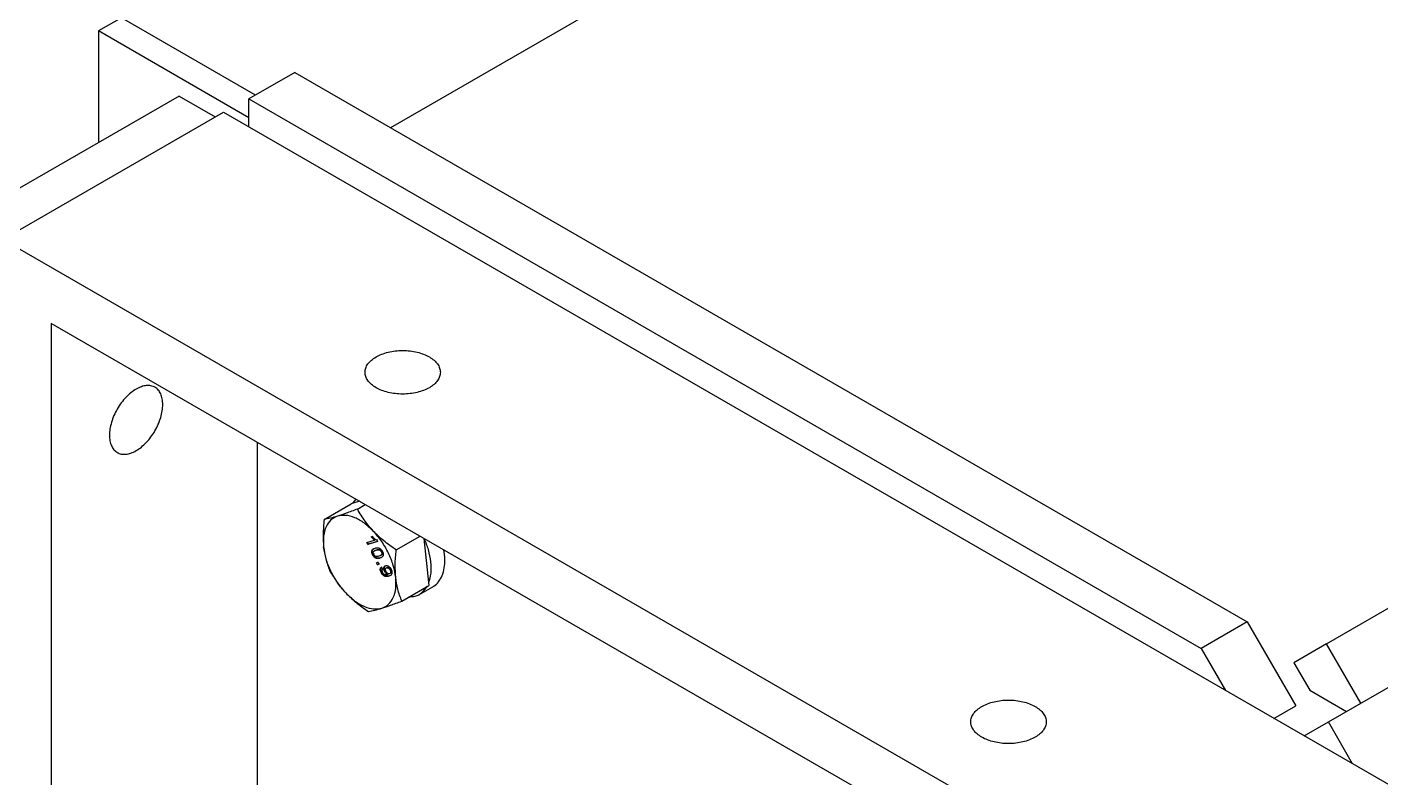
# Model space of a CAD drawing. Header units: millimetres. Extents: x 861 to 27901, y 673 to 17923.
# Drawn here: x 22755.6 to 23068.8, y 8249.1 to 8422.9 of the extents above; entities that cross this region are included whole.
import ezdxf

# ---------------------------------------------------------------- set-up
doc = ezdxf.new("R2010")
doc.units = ezdxf.units.MM
doc.header["$LTSCALE"] = 33.3
doc.layers.add('STRUC', color=4, linetype='Continuous')

msp = doc.modelspace()

# ---------------------------------------------------------------- linework, layer by layer
at = {"color": 7, "linetype": 'Continuous', "lineweight": 25}
for p, q in [((22839.75, 8399.67), (23631.31, 8856.63)), ((23056.69, 8262.11), (23880.82, 8737.87)), ((22817.6, 8412.46), (22806.92, 8406.29)), ((22817.6, 8412.46), (23037.93, 8285.26)), ((22806.92, 8399.82), (22806.92, 8406.29)), ((22806.92, 8406.29), (23027.25, 8279.1)), ((22750.02, 8373.77), (22801.04, 8403.22)), ((22801.04, 8403.22), (23199.09, 8173.43)), ((23056.25, 8280.16), (23252.47, 8393.44)), ((23170.5, 8131.03), (22750.02, 8373.77)), ((23148.07, 8131.03), (22761.23, 8354.34)), ((22761.23, 8354.34), (22761.23, 8095.38)), ((22808.89, 8326.83), (22808.89, 8122.89)), ((22832.54, 8313.18), (22830.61, 8312.58)), ((22831.01, 8312.7), (22831.74, 8313.64)), ((22824.35, 8308.97), (22830.61, 8312.58)), ((22832.05, 8311.36), (22833.87, 8312.41)), ((22834.22, 8303.62), (22836, 8304.18)), ((22834.22, 8303.62), (22834.36, 8303.7)), ((22834.45, 8303.15), (22834.22, 8303.62)), ((22834.59, 8303.24), (22834.36, 8303.7)), ((22836.73, 8303.87), (22834.45, 8303.15)), ((22836.69, 8303.89), (22834.59, 8303.24)), ((22835.26, 8304.91), (22835.53, 8305)), ((22835.26, 8304.91), (22835.4, 8304.99)), ((22836, 8304.18), (22835.26, 8304.91)), ((22836.14, 8304.26), (22835.4, 8304.99)), ((22835.53, 8305), (22835.67, 8305.08)), ((22836, 8304.18), (22836.14, 8304.26)), ((22836.72, 8304.25), (22836.58, 8304.17)), ((22836.58, 8304.17), (22836.73, 8303.87)), ((22836.73, 8303.87), (22836.87, 8303.95)), ((22841.02, 8301.91), (22846.55, 8305.09)), ((22847.39, 8304.53), (22848.56, 8293.66)), ((22834.45, 8303.15), (22834.59, 8303.24)), ((22835.37, 8301.69), (22835.51, 8301.77)), ((22835.68, 8300.89), (22835.54, 8300.81)), ((22835.95, 8300.97), (22835.81, 8300.89)), ((22836.16, 8301.81), (22836.02, 8301.73)), ((22836.14, 8302.34), (22836.28, 8302.42)), ((22836.18, 8301.79), (22836.5, 8301.95)), ((22836.5, 8301.95), (22836.36, 8301.87)), ((22837.2, 8301.89), (22837.34, 8301.97)), ((22837.38, 8300.6), (22837.52, 8300.68)), ((22837.73, 8301.53), (22837.59, 8301.45)), ((22837.85, 8301.53), (22837.99, 8301.61)), ((22836.47, 8298.94), (22836.77, 8299.04)), ((22836.47, 8298.94), (22836.61, 8299.02)), ((22836.7, 8298.48), (22836.47, 8298.94)), ((22836.99, 8298.57), (22836.7, 8298.48)), ((22836.7, 8298.48), (22836.84, 8298.56)), ((22836.77, 8299.04), (22836.91, 8299.12)), ((22836.77, 8299.04), (22836.99, 8298.57)), ((22836.98, 8298.6), (22836.84, 8298.56)), ((22837.13, 8298.65), (22836.99, 8298.57)), ((22837.61, 8297.9), (22837.76, 8297.98)), ((22837.61, 8297.9), (22837.87, 8297.44)), ((22837.87, 8297.44), (22838.01, 8297.52)), ((22838.56, 8298.25), (22838.7, 8298.33)), ((22838.61, 8297.66), (22838.6, 8297.66)), ((22838.91, 8297.86), (22838.77, 8297.78)), ((22839.77, 8297.29), (22839.63, 8297.21)), ((22839.86, 8297.37), (22840, 8297.45)), ((22837.52, 8296.71), (22837.66, 8296.79)), ((22837.79, 8296.77), (22837.93, 8296.85)), ((22838.33, 8296.98), (22838.47, 8297.07)), ((22838.66, 8296.92), (22838.8, 8297.01)), ((22838.97, 8296.22), (22839.11, 8296.3)), ((22838.97, 8296.22), (22839.03, 8296.24)), ((22839.03, 8296.24), (22839.17, 8296.32)), ((22839.11, 8296.3), (22839.17, 8296.32)), ((22839.61, 8296.46), (22839.47, 8296.38)), ((22839.65, 8296.5), (22839.79, 8296.58)), ((22842.31, 8290.05), (22848.56, 8293.66)), ((22846.28, 8291.53), (22849.5, 8293.38)), ((23037.93, 8285.26), (23027.25, 8279.1)), ((23037.93, 8285.26), (23049.15, 8265.84)), ((23027.25, 8279.1), (23032.86, 8269.39)), ((23056.25, 8280.16), (23048.7, 8275.8)), ((23064.18, 8266.43), (23056.25, 8280.16)), ((23048.7, 8275.8), (23052.36, 8269.46)), ((23052.36, 8269.46), (23060.89, 8264.53)), ((23044.07, 8262.91), (23049.15, 8265.84)), ((23051.08, 8258.87), (23056.69, 8262.11)), ((23062.29, 8252.4), (23056.69, 8262.11))]:
    msp.add_line(p, q, dxfattribs=at)
for points in [[(22848.69, 8339.46), (22849.07, 8339.7), (22849.83, 8340.2), (22850.63, 8341.08), (22851.13, 8342.03), (22851.3, 8343.02), (22851.13, 8344.01), (22850.63, 8344.96), (22849.82, 8345.83), (22848.73, 8346.6), (22847.4, 8347.23), (22845.88, 8347.7), (22844.24, 8347.99), (22842.52, 8348.09), (22840.81, 8347.99), (22839.17, 8347.7), (22837.65, 8347.23), (22836.32, 8346.6), (22835.23, 8345.83), (22834.41, 8344.96), (22833.92, 8344.01), (22833.75, 8343.02), (22833.92, 8342.03), (22834.41, 8341.08), (22835.23, 8340.2), (22836.32, 8339.44), (22837.65, 8338.81), (22839.17, 8338.34), (22840.81, 8338.05), (22842.52, 8337.95), (22844.24, 8338.05), (22845.88, 8338.34), (22847.41, 8338.8), (22848.26, 8339.24), (22848.69, 8339.46)], [(22774.69, 8328.45), (22774.71, 8328.93), (22774.76, 8329.88), (22775.12, 8331.44), (22775.69, 8333.01), (22776.47, 8334.54), (22777.41, 8335.98), (22778.48, 8337.26), (22779.64, 8338.34), (22780.85, 8339.17), (22782.07, 8339.74), (22783.23, 8340), (22784.3, 8339.96), (22785.24, 8339.61), (22786.02, 8338.97), (22786.59, 8338.06), (22786.94, 8336.92), (22787.06, 8335.59), (22786.94, 8334.12), (22786.59, 8332.57), (22786.02, 8331), (22785.24, 8329.47), (22784.3, 8328.04), (22783.23, 8326.76), (22782.07, 8325.68), (22780.85, 8324.84), (22779.64, 8324.28), (22778.48, 8324.01), (22777.41, 8324.06), (22776.47, 8324.41), (22775.69, 8325.05), (22775.12, 8325.96), (22774.76, 8327.09), (22774.71, 8327.99), (22774.69, 8328.45)], [(22827.45, 8309.73), (22826.9, 8309.48), (22825.8, 8308.98), (22824.73, 8307.35), (22824.12, 8305.23), (22824.2, 8303.48), (22824.24, 8302.61)], [(22835.78, 8306.2), (22835.08, 8306.87), (22833.68, 8308.21), (22831.46, 8309.45), (22829.3, 8310.06), (22828.06, 8309.84), (22827.45, 8309.73)], [(22840.91, 8295.55), (22840.76, 8296.47), (22840.46, 8298.3), (22839.31, 8301.17), (22837.76, 8303.92), (22836.44, 8305.44), (22835.78, 8306.2)], [(22829.37, 8291.95), (22828.71, 8292.71), (22827.4, 8294.24), (22825.85, 8296.98), (22824.7, 8299.85), (22824.39, 8301.69), (22824.24, 8302.61)], [(22837.71, 8288.42), (22838.26, 8288.67), (22839.35, 8289.17), (22840.43, 8290.8), (22841.04, 8292.93), (22840.96, 8294.67), (22840.91, 8295.55)], [(22829.37, 8291.95), (22830.07, 8291.28), (22831.47, 8289.94), (22833.7, 8288.7), (22835.86, 8288.09), (22837.09, 8288.31), (22837.71, 8288.42)], [(22988.85, 8258.55), (22989.23, 8258.79), (22989.99, 8259.29), (22990.79, 8260.17), (22991.29, 8261.12), (22991.46, 8262.11), (22991.29, 8263.1), (22990.79, 8264.05), (22989.98, 8264.92), (22988.89, 8265.69), (22987.56, 8266.32), (22986.04, 8266.79), (22984.4, 8267.08), (22982.68, 8267.17), (22980.97, 8267.08), (22979.32, 8266.79), (22977.81, 8266.32), (22976.48, 8265.69), (22975.38, 8264.92), (22974.57, 8264.05), (22974.07, 8263.1), (22973.91, 8262.11), (22974.07, 8261.12), (22974.57, 8260.17), (22975.38, 8259.29), (22976.48, 8258.52), (22977.81, 8257.89), (22979.32, 8257.43), (22980.97, 8257.14), (22982.68, 8257.04), (22984.4, 8257.14), (22986.04, 8257.43), (22987.57, 8257.89), (22988.42, 8258.33), (22988.85, 8258.55)]]:
    msp.add_open_spline(points, degree=3, dxfattribs=at)
for points, knots in [([(22827.45, 8309.73), (22826.87, 8309.56), (22825.64, 8309.2), (22824.8, 8309.05), (22824.35, 8308.97)], [0, 0, 0, 0, 0.467229, 1, 1, 1, 1]), ([(22832.05, 8311.36), (22831.15, 8311.03), (22829.47, 8310.39), (22828.09, 8309.94), (22827.45, 8309.73)], [0, 0, 0, 0, 0.532771, 1, 1, 1, 1]), ([(22835.78, 8306.2), (22835.11, 8306.97), (22833.66, 8308.61), (22832.61, 8310.41), (22832.05, 8311.36)], [0, 0, 0, 0, 0.467229, 1, 1, 1, 1]), ([(22824.35, 8308.97), (22824.24, 8307.8), (22824.03, 8305.61), (22824.18, 8303.56), (22824.24, 8302.61)], [0, 0, 0, 0, 0.532771, 1, 1, 1, 1]), ([(22835.53, 8305), (22835.7, 8304.82), (22836.03, 8304.45), (22836.4, 8304.26), (22836.58, 8304.17)], [0, 0, 0, 0, 0.500866, 1, 1, 1, 1]), ([(22841.02, 8301.91), (22840.02, 8302.6), (22838.12, 8303.91), (22836.53, 8305.47), (22835.78, 8306.2)], [0, 0, 0, 0, 0.532771, 1, 1, 1, 1]), ([(22847.47, 8304.56), (22847.81, 8303.7), (22848.54, 8301.87), (22849.05, 8299.11), (22849.11, 8296.44), (22848.7, 8295), (22848.5, 8294.28)], [0, 0, 0, 0, 0.227527, 0.485018, 0.742509, 1, 1, 1, 1]), ([(22824.24, 8302.61), (22824.38, 8301.69), (22824.67, 8299.72), (22825.3, 8298.02), (22825.63, 8297.11)], [0, 0, 0, 0, 0.467229, 1, 1, 1, 1]), ([(22835.54, 8300.81), (22835.48, 8300.96), (22835.38, 8301.2), (22835.35, 8301.46), (22835.35, 8301.6), (22835.37, 8301.66), (22835.37, 8301.69)], [0, 0, 0, 0, 0.498795, 0.749148, 0.874576, 1, 1, 1, 1]), ([(22835.37, 8301.69), (22835.41, 8301.78), (22835.48, 8301.96), (22835.74, 8302.18), (22835.98, 8302.28), (22836.14, 8302.34)], [0, 0, 0, 0, 0.249754, 0.499871, 1, 1, 1, 1]), ([(22835.68, 8300.89), (22835.62, 8301.04), (22835.52, 8301.28), (22835.48, 8301.58), (22835.5, 8301.71), (22835.51, 8301.77)], [0, 0, 0, 0, 0.499036, 0.74951, 1, 1, 1, 1]), ([(22835.51, 8301.77), (22835.55, 8301.86), (22835.62, 8302.04), (22835.75, 8302.15), (22835.82, 8302.2)], [0, 0, 0, 0, 0.499636, 1, 1, 1, 1]), ([(22837.26, 8300), (22837.13, 8299.96), (22836.87, 8299.89), (22836.49, 8299.91), (22836.17, 8300.05), (22835.92, 8300.23), (22835.7, 8300.5), (22835.6, 8300.7), (22835.54, 8300.81)], [0, 0, 0, 0, 0.250476, 0.500347, 0.625768, 0.750176, 0.87497, 1, 1, 1, 1]), ([(22837.4, 8300.08), (22837.27, 8300.04), (22837.01, 8299.97), (22836.63, 8299.99), (22836.31, 8300.13), (22836.06, 8300.31), (22835.84, 8300.58), (22835.74, 8300.78), (22835.68, 8300.89)], [0, 0, 0, 0, 0.2504715, 0.5003388, 0.6261881, 0.7501805, 0.8749718, 1, 1, 1, 1]), ([(22835.81, 8300.89), (22835.78, 8300.96), (22835.71, 8301.12), (22835.71, 8301.33), (22835.75, 8301.5), (22835.95, 8301.73), (22836.18, 8301.81), (22836.36, 8301.87)], [0, 0, 0, 0, 0.124696, 0.249462, 0.374432, 0.499637, 1, 1, 1, 1]), ([(22837.04, 8300.46), (22836.85, 8300.41), (22836.61, 8300.34), (22836.28, 8300.4), (22836.1, 8300.51), (22835.93, 8300.67), (22835.85, 8300.82), (22835.81, 8300.89)], [0, 0, 0, 0, 0.50041, 0.625613, 0.75058, 0.875344, 1, 1, 1, 1]), ([(22836.14, 8302.34), (22836.27, 8302.37), (22836.53, 8302.44), (22836.91, 8302.42), (22837.24, 8302.28), (22837.48, 8302.09), (22837.69, 8301.83), (22837.8, 8301.63), (22837.85, 8301.53)], [0, 0, 0, 0, 0.250482, 0.500346, 0.631705, 0.750221, 0.874987, 1, 1, 1, 1]), ([(22836.36, 8301.87), (22836.49, 8301.9), (22836.68, 8301.95), (22836.96, 8301.97), (22837.12, 8301.91), (22837.2, 8301.89)], [0, 0, 0, 0, 0.500372, 0.750515, 1, 1, 1, 1]), ([(22836.5, 8301.95), (22836.63, 8301.98), (22836.82, 8302.03), (22837.1, 8302.05), (22837.26, 8301.99), (22837.34, 8301.97)], [0, 0, 0, 0, 0.500372, 0.750515, 1, 1, 1, 1]), ([(22837.59, 8301.45), (22837.62, 8301.37), (22837.68, 8301.22), (22837.69, 8301.01), (22837.65, 8300.83), (22837.45, 8300.6), (22837.22, 8300.53), (22837.04, 8300.46)], [0, 0, 0, 0, 0.124745, 0.249484, 0.374471, 0.499648, 1, 1, 1, 1]), ([(22837.2, 8301.89), (22837.24, 8301.86), (22837.31, 8301.82), (22837.42, 8301.71), (22837.52, 8301.59), (22837.56, 8301.5), (22837.59, 8301.45)], [0, 0, 0, 0, 0.250158, 0.500156, 0.750032, 1, 1, 1, 1]), ([(22837.85, 8301.53), (22837.9, 8301.42), (22837.99, 8301.21), (22838.05, 8300.9), (22838.03, 8300.62), (22837.83, 8300.23), (22837.51, 8300.1), (22837.26, 8300)], [0, 0, 0, 0, 0.1253733, 0.2506437, 0.3756975, 0.5011132, 1, 1, 1, 1]), ([(22837.34, 8301.97), (22837.38, 8301.94), (22837.45, 8301.9), (22837.56, 8301.8), (22837.64, 8301.69), (22837.69, 8301.6), (22837.72, 8301.55), (22837.73, 8301.53)], [0, 0, 0, 0, 0.250055, 0.499949, 0.749722, 0.874857, 1, 1, 1, 1]), ([(22837.73, 8301.53), (22837.76, 8301.45), (22837.82, 8301.3), (22837.83, 8301.09), (22837.79, 8300.92), (22837.68, 8300.78), (22837.57, 8300.73), (22837.5, 8300.71)], [0, 0, 0, 0, 0.183123, 0.366237, 0.549716, 0.733474, 1, 1, 1, 1]), ([(22840.91, 8295.55), (22840.85, 8296.5), (22840.7, 8298.55), (22840.91, 8300.74), (22841.02, 8301.91)], [0, 0, 0, 0, 0.467229, 1, 1, 1, 1]), ([(22849.48, 8293.42), (22849.56, 8293.45), (22850.1, 8293.67), (22850.87, 8294.51), (22851.71, 8295.91), (22852.19, 8297.69), (22852.34, 8299.7), (22852.15, 8301.18), (22852.06, 8301.91)], [0, 0, 0, 0, 0.033492, 0.228129, 0.422765, 0.617402, 0.812038, 1, 1, 1, 1]), ([(22825.63, 8297.11), (22826.2, 8296.16), (22827.25, 8294.36), (22828.7, 8292.72), (22829.37, 8291.95)], [0, 0, 0, 0, 0.532771, 1, 1, 1, 1]), ([(22837.52, 8296.71), (22837.46, 8296.84), (22837.38, 8297.03), (22837.33, 8297.29), (22837.33, 8297.52), (22837.41, 8297.76), (22837.55, 8297.85), (22837.61, 8297.9)], [0, 0, 0, 0, 0.249859, 0.375718, 0.500481, 0.749846, 1, 1, 1, 1]), ([(22837.66, 8296.79), (22837.6, 8296.92), (22837.52, 8297.12), (22837.47, 8297.37), (22837.47, 8297.6), (22837.55, 8297.84), (22837.69, 8297.93), (22837.76, 8297.98)], [0, 0, 0, 0, 0.249859, 0.375956, 0.500482, 0.749847, 1, 1, 1, 1]), ([(22837.87, 8297.44), (22837.83, 8297.41), (22837.75, 8297.35), (22837.7, 8297.22), (22837.69, 8297.1), (22837.71, 8296.99), (22837.74, 8296.88), (22837.77, 8296.81), (22837.79, 8296.77)], [0, 0, 0, 0, 0.2764768, 0.499318, 0.6237184, 0.7494962, 0.8747562, 1, 1, 1, 1]), ([(22838.33, 8296.98), (22838.29, 8297.06), (22838.23, 8297.21), (22838.17, 8297.43), (22838.15, 8297.64), (22838.17, 8297.83), (22838.23, 8297.99), (22838.34, 8298.15), (22838.47, 8298.21), (22838.56, 8298.25)], [0, 0, 0, 0, 0.125074, 0.250064, 0.373261, 0.500199, 0.624296, 0.750369, 1, 1, 1, 1]), ([(22838.47, 8297.07), (22838.45, 8297.1), (22838.41, 8297.18), (22838.36, 8297.32), (22838.31, 8297.51), (22838.29, 8297.72), (22838.31, 8297.91), (22838.37, 8298.07), (22838.44, 8298.18), (22838.51, 8298.22), (22838.54, 8298.23)], [0, 0, 0, 0, 0.07547, 0.150945, 0.301578, 0.450313, 0.603034, 0.752855, 0.90453, 1, 1, 1, 1]), ([(22838.66, 8296.92), (22838.62, 8297.02), (22838.55, 8297.17), (22838.53, 8297.36), (22838.53, 8297.48), (22838.56, 8297.59), (22838.63, 8297.71), (22838.71, 8297.75), (22838.77, 8297.78)], [0, 0, 0, 0, 0.249521, 0.373851, 0.499889, 0.624096, 0.750315, 1, 1, 1, 1]), ([(22838.56, 8298.25), (22838.66, 8298.27), (22838.82, 8298.3), (22839.06, 8298.23), (22839.24, 8298.13), (22839.42, 8297.98), (22839.65, 8297.75), (22839.77, 8297.52), (22839.86, 8297.37)], [0, 0, 0, 0, 0.249869, 0.376454, 0.500348, 0.627239, 0.750824, 1, 1, 1, 1]), ([(22838.77, 8297.78), (22838.84, 8297.79), (22838.97, 8297.82), (22839.18, 8297.73), (22839.34, 8297.62), (22839.49, 8297.46), (22839.57, 8297.31), (22839.63, 8297.21)], [0, 0, 0, 0, 0.2502504, 0.4998418, 0.6295763, 0.7506654, 1, 1, 1, 1]), ([(22838.91, 8297.86), (22838.98, 8297.87), (22839.11, 8297.9), (22839.32, 8297.81), (22839.48, 8297.7), (22839.63, 8297.54), (22839.71, 8297.39), (22839.77, 8297.29)], [0, 0, 0, 0, 0.25025, 0.499841, 0.629288, 0.750666, 1, 1, 1, 1]), ([(22839.86, 8297.37), (22839.9, 8297.26), (22839.99, 8297.06), (22840.05, 8296.76), (22840.05, 8296.48), (22839.96, 8296.17), (22839.72, 8295.94), (22839.47, 8295.85), (22839.35, 8295.8)], [0, 0, 0, 0, 0.125064, 0.25009, 0.37511, 0.500169, 0.749441, 1, 1, 1, 1]), ([(22839.63, 8297.21), (22839.67, 8297.11), (22839.73, 8296.96), (22839.75, 8296.78), (22839.73, 8296.65), (22839.69, 8296.55), (22839.61, 8296.44), (22839.53, 8296.4), (22839.47, 8296.38)], [0, 0, 0, 0, 0.249017, 0.372138, 0.499365, 0.623562, 0.749893, 1, 1, 1, 1]), ([(22839.77, 8297.29), (22839.81, 8297.19), (22839.87, 8297.05), (22839.89, 8296.86), (22839.87, 8296.73), (22839.83, 8296.63), (22839.75, 8296.52), (22839.67, 8296.49), (22839.61, 8296.46)], [0, 0, 0, 0, 0.249017, 0.371845, 0.499365, 0.623226, 0.749892, 1, 1, 1, 1]), ([(22839.35, 8295.8), (22839.21, 8295.77), (22838.93, 8295.69), (22838.52, 8295.73), (22838.18, 8295.9), (22837.92, 8296.11), (22837.69, 8296.38), (22837.57, 8296.6), (22837.52, 8296.71)], [0, 0, 0, 0, 0.250485, 0.500119, 0.627899, 0.750092, 0.874994, 1, 1, 1, 1]), ([(22839.49, 8295.89), (22839.35, 8295.85), (22839.07, 8295.77), (22838.66, 8295.81), (22838.32, 8295.98), (22838.06, 8296.19), (22837.83, 8296.47), (22837.71, 8296.68), (22837.66, 8296.79)], [0, 0, 0, 0, 0.250485, 0.500118, 0.62804, 0.750092, 0.874994, 1, 1, 1, 1]), ([(22837.79, 8296.77), (22837.83, 8296.7), (22837.9, 8296.56), (22838.05, 8296.39), (22838.22, 8296.26), (22838.55, 8296.16), (22838.78, 8296.19), (22838.97, 8296.22)], [0, 0, 0, 0, 0.125207, 0.25031, 0.375339, 0.50062, 1, 1, 1, 1]), ([(22839.03, 8296.24), (22838.96, 8296.28), (22838.83, 8296.35), (22838.63, 8296.52), (22838.46, 8296.74), (22838.37, 8296.9), (22838.33, 8296.98)], [0, 0, 0, 0, 0.248943, 0.49945, 0.750285, 1, 1, 1, 1]), ([(22839.17, 8296.32), (22839.1, 8296.36), (22838.97, 8296.43), (22838.77, 8296.61), (22838.6, 8296.82), (22838.51, 8296.98), (22838.47, 8297.07)], [0, 0, 0, 0, 0.24954, 0.50198, 0.751372, 1, 1, 1, 1]), ([(22839.47, 8296.38), (22839.4, 8296.37), (22839.31, 8296.35), (22839.16, 8296.39), (22839.04, 8296.45), (22838.93, 8296.53), (22838.79, 8296.69), (22838.71, 8296.83), (22838.66, 8296.92)], [0, 0, 0, 0, 0.249976, 0.378222, 0.500342, 0.627452, 0.750811, 1, 1, 1, 1]), ([(22842.31, 8290.05), (22841.97, 8290.96), (22841.34, 8292.66), (22841.05, 8294.63), (22840.91, 8295.55)], [0, 0, 0, 0, 0.532771, 1, 1, 1, 1]), ([(22829.37, 8291.95), (22830.12, 8291.22), (22831.71, 8289.66), (22833.6, 8288.35), (22834.61, 8287.65)], [0, 0, 0, 0, 0.467229, 1, 1, 1, 1]), ([(22848.16, 8293.54), (22847.79, 8292.99), (22847.06, 8291.9), (22845.56, 8291.04), (22844.39, 8290.99), (22843.89, 8290.96)], [0, 0, 0, 0, 0.3621128, 0.7242256, 1, 1, 1, 1]), ([(22834.61, 8287.65), (22835.06, 8287.73), (22835.9, 8287.88), (22837.13, 8288.25), (22837.71, 8288.42)], [0, 0, 0, 0, 0.532771, 1, 1, 1, 1]), ([(22837.71, 8288.42), (22838.35, 8288.63), (22839.73, 8289.08), (22841.41, 8289.71), (22842.31, 8290.05)], [0, 0, 0, 0, 0.467229, 1, 1, 1, 1])]:
    msp.add_open_spline(points, degree=3, knots=knots, dxfattribs=at)
at = {"layer": 'STRUC', "linetype": 'Continuous', "lineweight": 25}
for p, q in [((22777.46, 8425.11), (22772.12, 8422.03)), ((22808.49, 8407.2), (22777.46, 8425.11)), ((22806.92, 8401.94), (22772.12, 8422.03)), ((22772.12, 8422.03), (22772.12, 8396.17)), ((22790.8, 8406.96), (21988.63, 7943.88)), ((22790.8, 8406.96), (22799.16, 8402.13))]:
    msp.add_line(p, q, dxfattribs=at)

doc.saveas('drawing.dxf')
